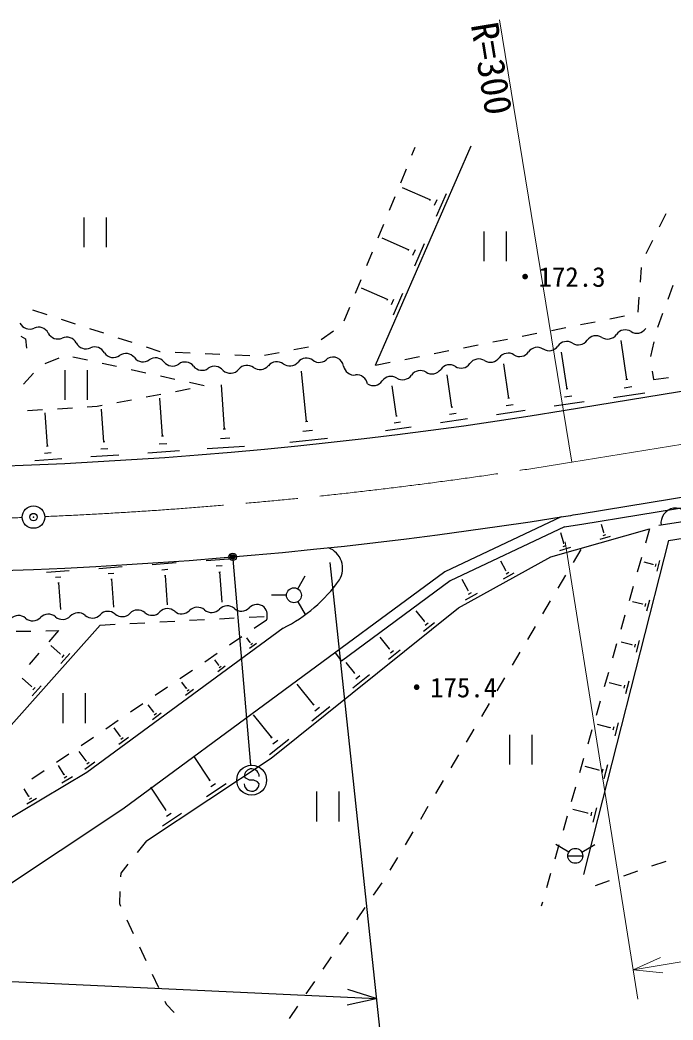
# Model space of a CAD drawing. Units: millimetres, scale not verified. Extents: x 40000 to 680000, y 20000 to 380000.
# Drawn here: x 463278 to 507028, y 232336 to 299289 of the extents above; entities that cross this region are included whole.
import ezdxf
from ezdxf.enums import TextEntityAlignment as Align

# ---------------------------------------------------------------- set-up
doc = ezdxf.new("R2010")
doc.units = ezdxf.units.MM
doc.header["$LTSCALE"] = 1000
doc.header["$PDMODE"] = 32
doc.header["$PDSIZE"] = 500
doc.linetypes.add('CHAIN', pattern=[18.5, 12, -1.5, 3.5, -1.5])
for name, color, linetype, lineweight in [('S-BGD', 7, 'Continuous', 25), ('S-BMK', 2, 'CHAIN', 13), ('S-BMK-SRVR', 3, 'Continuous', 25), ('S-STR-HTXT', 7, 'Continuous', 13), ('S-STR-STRC', 7, 'Continuous', 25)]:
    doc.layers.add(name, color=color, linetype=linetype, lineweight=lineweight)
doc.styles.add('ＭＳ ゴシック', font='')
doc.styles.get('ＭＳ ゴシック').set_extended_font_data('MS Gothic')

msp = doc.modelspace()

# ---------------------------------------------------------------- linework, layer by layer
at = {"layer": 'S-BGD'}
for p, q in [((487102, 276182), (493512, 290856)), ((489540, 290250), (489759, 290783)), ((488783, 288398), (489162, 289324)), ((490758, 287253), (488914, 288059)), ((488026, 286547), (488404, 287473)), ((490738, 287205), (490779, 287301)), ((491056, 286896), (491222, 287277)), ((491187, 286159), (491853, 287682)), ((467547, 286076), (467547, 284076)), ((469047, 286076), (469047, 284076)), ((506123, 285445), (506576, 286336)), ((487268, 284696), (487647, 285622)), ((489317, 283899), (487532, 284679)), ((494343, 285135), (494343, 283135)), ((495843, 285135), (495843, 283135)), ((505218, 283661), (505670, 284553)), ((489297, 283853), (489337, 283946)), ((489607, 283552), (489769, 283923)), ((489735, 282833), (490383, 284317)), ((486511, 282845), (486890, 283771)), ((499677, 273136), (562375, 283381)), ((504846, 281728), (504926, 282724)), ((485754, 280994), (486133, 281920)), ((487892, 280585), (486165, 281339)), ((507026, 281517), (506679, 280580)), ((487872, 280540), (487912, 280630)), ((488175, 280246), (488332, 280608)), ((488299, 279547), (488930, 280992)), ((504686, 279734), (504766, 280731)), ((464127, 279894), (465077, 279582)), ((484997, 279143), (485375, 280069)), ((466027, 279269), (466977, 278957)), ((502800, 279279), (503781, 279472)), ((506333, 279642), (505986, 278704)), ((467927, 278645), (468877, 278333)), ((498876, 278505), (499857, 278698)), ((500838, 278892), (501819, 279085)), ((463326, 278115), (463648, 277944)), ((463648, 277944), (463714, 277312)), ((469827, 278020), (470777, 277708)), ((483463, 277906), (484277, 278488)), ((494951, 277731), (495932, 277924)), ((496913, 278118), (497894, 278311)), ((471727, 277396), (472657, 277090)), ((481631, 277223), (482613, 277409)), ((492989, 277343), (493970, 277537)), ((503934, 275214), (503553, 277840)), ((505739, 277737), (505530, 276759)), ((465874, 276655), (464953, 276265)), ((467801, 276507), (466825, 276721)), ((472657, 277090), (472678, 277089)), ((473677, 277045), (474676, 277000)), ((475675, 276955), (476674, 276911)), ((477673, 276866), (478672, 276822)), ((479666, 276850), (480648, 277037)), ((489065, 276569), (490046, 276763)), ((491027, 276956), (492008, 277150)), ((499926, 274578), (499567, 277049)), ((466277, 275850), (466277, 273850)), ((467777, 275850), (467777, 273850)), ((469755, 276080), (468778, 276293)), ((471709, 275652), (470732, 275866)), ((487102, 276182), (488083, 276376)), ((496020, 273958), (495683, 276278)), ((500806, 266228), (563503, 276473)), ((464190, 275653), (463518, 274912)), ((473663, 275225), (472686, 275438)), ((482484, 272402), (482132, 275769)), ((492213, 273354), (491898, 275526)), ((500919, 265537), (563616, 275782)), ((504001, 275224), (503868, 275204)), ((505625, 275776), (505727, 275215)), ((505727, 275215), (506717, 275352)), ((473689, 274425), (474671, 274611)), ((475617, 274797), (474640, 275011)), ((476979, 271899), (476774, 274872)), ((488504, 272766), (488210, 274794)), ((499989, 274587), (499863, 274569)), ((504276, 274723), (503747, 274646)), ((469759, 273681), (470741, 273867)), ((471724, 274053), (472706, 274239)), ((472823, 271427), (472647, 273980)), ((496080, 273967), (495960, 273950)), ((500250, 274112), (499748, 274039)), ((505147, 274309), (503030, 274002)), ((463791, 273137), (464789, 273200)), ((465787, 273264), (466785, 273327)), ((467783, 273390), (468440, 273432)), ((468440, 273432), (468776, 273496)), ((468902, 271034), (468750, 273243)), ((492270, 273362), (492157, 273346)), ((496328, 273516), (495851, 273446)), ((501078, 273718), (499066, 273426)), ((465113, 270746), (464959, 272980)), ((488558, 272773), (488451, 272758)), ((493249, 272581), (491440, 272318)), ((492505, 272935), (492053, 272869)), ((497113, 273142), (495204, 272865)), ((477056, 271905), (476901, 271894)), ((482562, 272410), (482405, 272393)), ((489484, 272034), (487773, 271785)), ((488780, 272369), (488352, 272307)), ((472889, 271431), (472757, 271422)), ((477333, 271298), (476710, 271255)), ((483875, 271274), (481356, 271011)), ((482864, 271805), (482235, 271739)), ((465170, 270750), (465056, 270742)), ((469169, 270581), (468700, 270549)), ((468961, 271038), (468843, 271030)), ((473125, 270915), (472595, 270879)), ((478309, 270740), (475820, 270569)), ((466087, 269897), (464264, 269772)), ((465372, 270306), (464916, 270274)), ((469905, 270161), (468028, 270031)), ((473956, 270440), (471837, 270294)), ((520063, 267629), (506071, 265434)), ((499539, 266023), (491747, 262343)), ((499748, 265348), (492108, 261739)), ((498843, 263355), (505462, 265214)), ((502387, 264984), (502241, 265503)), ((505462, 265214), (505186, 264253)), ((499702, 264259), (499505, 264961)), ((502137, 264540), (502831, 264734)), ((502349, 264786), (502522, 264835)), ((502365, 264978), (502408, 264990)), ((506723, 264439), (507708, 264607)), ((499434, 263780), (500180, 263990)), ((499661, 264046), (499848, 264098)), ((499679, 264252), (499725, 264265)), ((500364, 262971), (500876, 263830)), ((506723, 264439), (501030, 242079)), ((475758, 263107), (477278, 263220)), ((492659, 259929), (498843, 263355)), ((504909, 263292), (504633, 262331)), ((468568, 262575), (470130, 262690)), ((472136, 262839), (473751, 262959)), ((472771, 262480), (473175, 262510)), ((476415, 262736), (476832, 262767)), ((495832, 262442), (495489, 263060)), ((495809, 262430), (495854, 262455)), ((505679, 262842), (505084, 262993)), ((505684, 262864), (505673, 262820)), ((505879, 262886), (505834, 262707)), ((506125, 263107), (505944, 262395)), ((465053, 262315), (466562, 262426)), ((465647, 261979), (466024, 262007)), ((469182, 262228), (469573, 262257)), ((469358, 261848), (469455, 261855)), ((469406, 261852), (469545, 259985)), ((491747, 262343), (470172, 246453)), ((472953, 262087), (473054, 262095)), ((473003, 262091), (473147, 260143)), ((476602, 262330), (476706, 262338)), ((476654, 262334), (476804, 260304)), ((481883, 261208), (482383, 262074)), ((493312, 261100), (492903, 261838)), ((495671, 261883), (496390, 262282)), ((495841, 262213), (496021, 262312)), ((499340, 261253), (499852, 262112)), ((465816, 261613), (465911, 261619)), ((465863, 261616), (465996, 259829)), ((492108, 261739), (484807, 256362)), ((504357, 261370), (504080, 260409)), ((481133, 260775), (480133, 260775)), ((493133, 260478), (493935, 260921)), ((493287, 261086), (493337, 261114)), ((493323, 260844), (493523, 260955)), ((505449, 260451), (505257, 259698)), ((480115, 249877), (492659, 259929)), ((481883, 260342), (482383, 259476)), ((498316, 259535), (498828, 260394)), ((504977, 260171), (504320, 260338)), ((504983, 260194), (504971, 260147)), ((505189, 260217), (505141, 260029)), ((474642, 259096), (475641, 259149)), ((476639, 259202), (477638, 259255)), ((478636, 259308), (479635, 259361)), ((479793, 259108), (478965, 258547)), ((490377, 259029), (489810, 259736)), ((503804, 259448), (503528, 258487)), ((468650, 258779), (454254, 242616)), ((480920, 258572), (467755, 248898)), ((468650, 258779), (469649, 258831)), ((470648, 258884), (471646, 258937)), ((472645, 258990), (473643, 259043)), ((490303, 258362), (491044, 258956)), ((490354, 259011), (490400, 259048)), ((490433, 258770), (490618, 258918)), ((497292, 257818), (497804, 258677)), ((463011, 258367), (464011, 258380)), ((465011, 258393), (465867, 258404)), ((465867, 258404), (465209, 257651)), ((478137, 257987), (477309, 257426)), ((478710, 257617), (478486, 257921)), ((488040, 257196), (487417, 257973)), ((465980, 256842), (465335, 257416)), ((479114, 257555), (478648, 257213)), ((478724, 257628), (478695, 257606)), ((478854, 257543), (478737, 257458)), ((487961, 256485), (488750, 257117)), ((488015, 257176), (488064, 257216)), ((503251, 257525), (502975, 256564)), ((504264, 257458), (503545, 257641)), ((504270, 257483), (504258, 257433)), ((504488, 257507), (504437, 257308)), ((504763, 257754), (504560, 256960)), ((464551, 256898), (463892, 256146)), ((465999, 256863), (465961, 256820)), ((466623, 256879), (466017, 256198)), ((466226, 256775), (466074, 256605)), ((476481, 256865), (475653, 256305)), ((476593, 256092), (476325, 256458)), ((484392, 256925), (484807, 256362)), ((488099, 256920), (488296, 257078)), ((496267, 256100), (496779, 256959)), ((477032, 256025), (476526, 255654)), ((476609, 256104), (476578, 256081)), ((476750, 256013), (476623, 255920)), ((485685, 255577), (485120, 256282)), ((464054, 254669), (463424, 255230)), ((474825, 255744), (473997, 255183)), ((485574, 254572), (486690, 255466)), ((485650, 255549), (485720, 255605)), ((485769, 255187), (486048, 255410)), ((495243, 254382), (495755, 255241)), ((502699, 255603), (502422, 254642)), ((464073, 254690), (464035, 254648)), ((464688, 254706), (464091, 254035)), ((464296, 254604), (464147, 254436)), ((473169, 254623), (472341, 254062)), ((474436, 254538), (474122, 254966)), ((474910, 254466), (474363, 254064)), ((474453, 254551), (474419, 254526)), ((474604, 254452), (474468, 254352)), ((482950, 253456), (481849, 254830)), ((503540, 254704), (502757, 254903)), ((503547, 254730), (503534, 254677)), ((503776, 254755), (503723, 254546)), ((504065, 255015), (503852, 254179)), ((466150, 254212), (466150, 252212)), ((467650, 254212), (467650, 252212)), ((471513, 253501), (470685, 252941)), ((472236, 252954), (471875, 253445)), ((482831, 252374), (484032, 253337)), ((482913, 253426), (482988, 253486)), ((483041, 253035), (483341, 253276)), ((494219, 252664), (494731, 253523)), ((502146, 253681), (501870, 252720)), ((472746, 252876), (472158, 252444)), ((472254, 252968), (472218, 252941)), ((472418, 252861), (472271, 252753)), ((480129, 251268), (478925, 252771)), ((469857, 252380), (469029, 251819)), ((469994, 251339), (469585, 251895)), ((493195, 250946), (493707, 251805)), ((501593, 251759), (501317, 250798)), ((502806, 251907), (501958, 252122)), ((502813, 251934), (502799, 251879)), ((503053, 251960), (502997, 251741)), ((503357, 252234), (503133, 251355)), ((468201, 251259), (467373, 250698)), ((470541, 251255), (469910, 250792)), ((470013, 251354), (469974, 251325)), ((470188, 251239), (470031, 251123)), ((480001, 250107), (481290, 251140)), ((480089, 251236), (480170, 251300)), ((480226, 250817), (480549, 251075)), ((496071, 251432), (496071, 249432)), ((497571, 251432), (497571, 249432)), ((466545, 250137), (465717, 249577)), ((467707, 249692), (467251, 250314)), ((471751, 244329), (480115, 249877)), ((476001, 248397), (474954, 249975)), ((492170, 249229), (492682, 250087)), ((501041, 249837), (500764, 248876)), ((466228, 248760), (465862, 249374)), ((468292, 249603), (467618, 249108)), ((467728, 249708), (467686, 249677)), ((467915, 249586), (467747, 249462)), ((502059, 249066), (501146, 249299)), ((502067, 249095), (502052, 249037)), ((502319, 249123), (502261, 248892)), ((502638, 249410), (502403, 248487)), ((467755, 248898), (454738, 241147)), ((464889, 249016), (464061, 248455)), ((466794, 248617), (466084, 248194)), ((466250, 248773), (466206, 248747)), ((466422, 248636), (466245, 248530)), ((475960, 248370), (476042, 248425)), ((463866, 247306), (463563, 247817)), ((473042, 246405), (472036, 247921)), ((475780, 247301), (477097, 248175)), ((476055, 247959), (476384, 248177)), ((491146, 247511), (491658, 248370)), ((500488, 247915), (500212, 246954)), ((464376, 247177), (463737, 246797)), ((463886, 247318), (463846, 247295)), ((464041, 247194), (463882, 247099)), ((483135, 247624), (483135, 245624)), ((484635, 247624), (484635, 245624)), ((470172, 246453), (458663, 238811)), ((473002, 246378), (473082, 246431)), ((490122, 245793), (490634, 246652)), ((501302, 246182), (500321, 246432)), ((501908, 246542), (501662, 245576)), ((472827, 245343), (474104, 246190)), ((473094, 245980), (473414, 246191)), ((499935, 245993), (499659, 245032)), ((501309, 246212), (501294, 246152)), ((501574, 246241), (501512, 246000)), ((489097, 244075), (489610, 244934)), ((471751, 244329), (471131, 243545)), ((499383, 244071), (499106, 243110)), ((500049, 243576), (499183, 244076)), ((500915, 243576), (501781, 244076)), ((488073, 242357), (488585, 243216)), ((499982, 243326), (500982, 243326)), ((470510, 242761), (470032, 242159)), ((506537, 242955), (505592, 242629)), ((470032, 242159), (470021, 241928)), ((498830, 242148), (498554, 241187)), ((504647, 242302), (503702, 241975)), ((486972, 240688), (487537, 241514)), ((502757, 241649), (501812, 241322)), ((469973, 240929), (469934, 240130)), ((469934, 240130), (470019, 239948)), ((485844, 239037), (486408, 239863)), ((498277, 240226), (498199, 239954)), ((470441, 239042), (470864, 238136)), ((484715, 237386), (485279, 238212)), ((471286, 237229), (471709, 236323)), ((483586, 235735), (484151, 236561)), ((472131, 235416), (472553, 234510)), ((482457, 234084), (483022, 234910)), ((472976, 233604), (473075, 233390)), ((473075, 233390), (473612, 232845)), ((481329, 232433), (481893, 233259))]:
    msp.add_line(p, q, dxfattribs=at)
for centre in [(481633, 260775), (500482, 243326)]:
    msp.add_circle(centre, 500, dxfattribs=at)
for centre, radius, start, end in [((451863, 565755), 296500, 251.63145, 279.28022), ((463924, 279322), 725, 207.01918, 294.22481), ((464519, 278000), 725, 27.01918, 114.22481), ((503827, 277817), 725, 57.62404, 144.82967), ((504603, 279042), 725, 237.62404, 324.82967), ((465811, 278659), 725, 207.01918, 294.22481), ((466406, 277336), 725, 27.01918, 114.22481), ((501865, 277428), 725, 57.62404, 144.82967), ((502642, 278653), 725, 237.62404, 324.82967), ((467697, 277995), 725, 207.01918, 294.22481), ((468292, 276673), 725, 27.01918, 114.22481), ((497942, 276649), 725, 57.62404, 144.82967), ((498718, 277874), 725, 237.62404, 324.82967), ((499904, 277039), 725, 57.62404, 144.82967), ((500680, 278263), 725, 237.62404, 324.82967), ((469534, 277415), 725, 214.67982, 305.42662), ((470375, 276233), 725, 38.22098, 125.42662), ((471514, 277130), 725, 218.22098, 305.42662), ((472355, 275949), 725, 38.22098, 125.42662), ((482465, 275928), 725, 53.38567, 140.59131), ((483329, 277092), 725, 233.38567, 320.59131), ((484241, 275998), 725, 9.70746, 119.01467), ((494018, 275870), 725, 57.62404, 144.82967), ((494795, 277095), 725, 237.62404, 324.82967), ((495980, 276260), 725, 57.62404, 144.82967), ((496757, 277484), 725, 237.62404, 324.82967), ((473494, 276846), 725, 218.22098, 305.42662), ((474334, 275664), 725, 38.22098, 125.42662), ((475473, 276561), 725, 218.22098, 305.42662), ((476314, 275380), 725, 38.22098, 125.42662), ((477374, 276362), 725, 227.41931, 320.59131), ((478494, 275442), 725, 53.38567, 140.59131), ((479359, 276606), 725, 233.38567, 320.59131), ((480480, 275685), 725, 53.38567, 140.59131), ((481344, 276849), 725, 233.38567, 320.59131), ((485671, 276242), 725, 189.70746, 276.9131), ((490871, 276316), 725, 237.62404, 324.82967), ((492057, 275481), 725, 57.62404, 144.82967), ((492833, 276706), 725, 237.62404, 324.82967), ((485845, 274803), 725, 9.70746, 96.9131), ((488133, 274702), 725, 57.62404, 144.82967), ((488910, 275927), 725, 237.62404, 324.82967), ((490095, 275092), 725, 57.62404, 144.82967), ((486948, 275538), 725, 237.62404, 324.82967), ((451863, 565755), 303500, 253.81124, 279.03786), ((507220, 265614), 1000, 8.91493, 188.91493), ((451863, 565755), 303500, 279.03786, 279.28022), ((451863, 565755), 304200, 279.0567, 279.28022), ((483409, 262568), 1485, 328.69208, 69.07007), ((476234, 267833), 10379, 296.83894, 324.43791), ((471170, 259062), 725, 49.03978, 136.24542), ((473168, 259155), 725, 49.03978, 136.24542), ((475166, 259247), 725, 49.03978, 136.24542), ((476116, 260342), 725, 229.03978, 316.24542), ((477164, 259339), 725, 49.03978, 136.24542), ((478114, 260434), 725, 229.03978, 316.24542), ((479161, 259431), 725, 49.03978, 136.24542), ((478979, 259411), 869, 339.60848, 40.79612), ((463178, 258694), 725, 49.03978, 136.24542), ((464129, 259789), 725, 229.03978, 316.24542), ((465176, 258786), 725, 49.03978, 136.24542), ((466127, 259881), 725, 229.03978, 316.24542), ((467174, 258878), 725, 49.03978, 136.24542), ((468125, 259973), 725, 229.03978, 316.24542), ((469172, 258970), 725, 49.03978, 136.24542), ((470123, 260065), 725, 229.03978, 316.24542), ((472120, 260157), 725, 229.03978, 316.24542), ((474118, 260250), 725, 229.03978, 316.24542)]:
    msp.add_arc(centre, radius, start, end, dxfattribs=at)
at = {"layer": 'S-BMK'}
msp.add_line((500242, 269682), (562199, 279806), dxfattribs=at)
for start, end in [(253.39809, 272.21018), (272.49665, 279.28022)]:
    msp.add_arc((451863, 565755), 300000, start, end, dxfattribs=at)
at = {"layer": 'S-BMK-SRVR'}
msp.add_circle((464182, 266008), 750, dxfattribs=at)
msp.add_point((464182, 266008), dxfattribs=at)
at = {"layer": 'S-STR-HTXT'}
for p, q in [((500242, 269682), (495404, 299289)), ((499806, 264345), (504676, 233729)), ((568454, 246174), (504362, 235704)), ((506185, 236526), (504362, 235704)), ((504362, 235704), (506352, 235505))]:
    msp.add_line(p, q, dxfattribs=at)
at = {"layer": 'S-STR-STRC'}
for p, q in [((477543, 263193), (478714, 249393)), ((484045, 262961), (487358, 231782)), ((478403, 248537), (478304, 248655)), ((478648, 248398), (478403, 248537)), ((478949, 248395), (478648, 248398)), ((479194, 248283), (478949, 248395)), ((479300, 248147), (479194, 248283)), ((385524, 238558), (487147, 233771)), ((487147, 233771), (485242, 234379)), ((485193, 233345), (487147, 233771))]:
    msp.add_line(p, q, dxfattribs=at)
for centre, radius in [((477530, 263343), 150), ((477530, 263343), 120), ((477530, 263343), 90), ((477530, 263343), 60), ((477530, 263343), 30), ((478799, 248396), 1000)]:
    msp.add_circle(centre, radius, dxfattribs=at)
for centre, start, end in [((478804, 248651), 359.55488, 179.55488), ((478800, 248151), 179.55488, 359.55488)]:
    msp.add_arc(centre, 500, start, end, dxfattribs=at)
msp.add_point((477530, 263343), dxfattribs=at)

# ---------------------------------------------------------------- texts
at = {"layer": 'S-BGD', "style": 'ＭＳ ゴシック'}
for s, p in [('・172.3', (496219, 282086)), ('・175.4', (488953, 254597))]:
    msp.add_text(s, height=1320, dxfattribs=at).set_placement(p, align=Align.MIDDLE_LEFT)
at = {"layer": 'S-STR-HTXT', "style": 'ＭＳ ゴシック'}
msp.add_text('R=300', height=1833, rotation=279.28, dxfattribs=at).set_placement((492937, 298886), align=Align.BOTTOM_LEFT)

doc.saveas('drawing.dxf')
